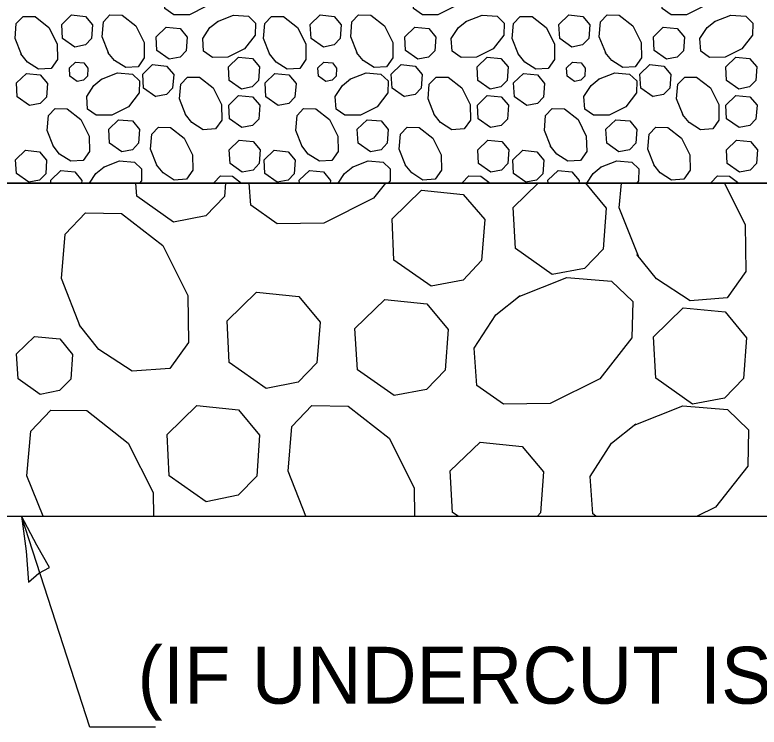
# Model space of a CAD drawing. Extents: x 0 to 2.83, y -0.06 to 1.83.
# Drawn here: x 1.5147 to 1.6987, y 0.7769 to 0.9531 of the extents above; entities that cross this region are included whole.
import ezdxf

# ---------------------------------------------------------------- set-up
doc = ezdxf.new("R2010")
doc.units = 0
for name, color, linetype in [('Default', 7, 'Continuous'), ('RD_Pr_Roadway_Notes', 7, 'Continuous'), ('STG_Traffic_Control', 7, 'Continuous')]:
    doc.layers.add(name, color=color, linetype=linetype)

# ---------------------------------------------------------------- blocks, each defined once
blk = doc.blocks.new('SHT_ARROW')
at = {"layer": 'STG_Traffic_Control'}
blk.add_lwpolyline([(-0.009998, 0.002092), (-0.009184, 0.00017), (-0.00887, -0.001672), (-0.005, -0.000866), (0, 0), (-0.005334, 0.00097)], close=True, dxfattribs=at)

msp = doc.modelspace()

# ---------------------------------------------------------------- linework, layer by layer
at = {"layer": 'Default'}
for p, q in [((1.42111, 0.91144), (2.59919, 0.91144)), ((1.42111, 0.82906), (2.59919, 0.82906)), ((1.42111, 0.82906), (2.59919, 0.82906))]:
    msp.add_line(p, q, dxfattribs=at)
for points in [[(2.46464, 1.25371), (2.47476, 1.22722), (2.50307, 1.22722), (2.50307, 0.97826), (2.59919, 0.97826), (2.59919, 0.91144), (2.10878, 0.91144), (2.10878, 0.964), (1.87636, 0.964), (1.87636, 0.91144), (1.42111, 0.91144), (1.42111, 0.97826), (1.51724, 0.97826), (1.51724, 1.22722), (1.54374, 1.22722), (1.55386, 1.25371)], [(1.87636, 0.91144), (1.42111, 0.91144), (1.42111, 0.91144), (1.87636, 0.91144)]]:
    msp.add_lwpolyline(points, close=True, dxfattribs=at)
for points in [[(1.55518, 0.96193), (1.55918, 0.96354), (1.56287, 0.96323), (1.56461, 0.96155), (1.56454, 0.95856), (1.56189, 0.95518), (1.55779, 0.95313), (1.55395, 0.95307), (1.55177, 0.95462), (1.55155, 0.95771), (1.55332, 0.96045), (1.55534, 0.96206)], [(1.61665, 0.96193), (1.62065, 0.96354), (1.62434, 0.96323), (1.62607, 0.96155), (1.62601, 0.95856), (1.62336, 0.95518), (1.61926, 0.95313), (1.61542, 0.95307), (1.61324, 0.95462), (1.61302, 0.95771), (1.61478, 0.96045), (1.6168, 0.96206)], [(1.67811, 0.96193), (1.68212, 0.96354), (1.68581, 0.96323), (1.68754, 0.96155), (1.68748, 0.95856), (1.68483, 0.95518), (1.68073, 0.95313), (1.67688, 0.95307), (1.67471, 0.95462), (1.67449, 0.95771), (1.67625, 0.96045), (1.67827, 0.96206)], [(1.51627, 0.94328), (1.51469, 0.94725), (1.515, 0.95094), (1.51667, 0.95267), (1.51963, 0.95264), (1.52304, 0.94996), (1.52509, 0.9459), (1.52516, 0.94202), (1.5236, 0.93984), (1.52051, 0.93965), (1.51778, 0.94142), (1.51616, 0.94343)], [(1.52945, 0.94512), (1.52642, 0.94726), (1.52623, 0.95067), (1.52869, 0.95306), (1.53212, 0.95271), (1.53386, 0.9506), (1.53363, 0.94723), (1.5321, 0.94565), (1.52945, 0.94512)], [(1.53779, 0.94365), (1.53622, 0.94765), (1.53653, 0.95134), (1.53817, 0.95307), (1.54117, 0.95301), (1.54454, 0.95036), (1.54659, 0.94626), (1.54665, 0.94242), (1.54511, 0.94024), (1.54205, 0.94002), (1.5393, 0.94178), (1.53767, 0.9438)], [(1.56472, 0.95143), (1.56873, 0.95304), (1.57241, 0.95273), (1.57415, 0.95105), (1.57409, 0.94806), (1.57144, 0.94468), (1.56734, 0.94264), (1.56349, 0.94257), (1.56131, 0.94412), (1.56109, 0.94721), (1.56286, 0.94995), (1.56488, 0.95156)], [(1.57773, 0.94328), (1.57616, 0.94725), (1.57647, 0.95094), (1.57813, 0.95267), (1.5811, 0.95264), (1.5845, 0.94996), (1.58656, 0.9459), (1.58663, 0.94202), (1.58507, 0.93984), (1.58198, 0.93965), (1.57925, 0.94142), (1.57763, 0.94343)], [(1.59092, 0.94512), (1.58789, 0.94726), (1.5877, 0.95067), (1.59016, 0.95306), (1.59358, 0.95271), (1.59533, 0.9506), (1.5951, 0.94723), (1.59356, 0.94565), (1.59092, 0.94512)], [(1.59926, 0.94365), (1.59768, 0.94765), (1.598, 0.95134), (1.59964, 0.95307), (1.60263, 0.95301), (1.60601, 0.95036), (1.60806, 0.94626), (1.60812, 0.94242), (1.60657, 0.94024), (1.60352, 0.94002), (1.60077, 0.94178), (1.59913, 0.9438)], [(1.62619, 0.95143), (1.63019, 0.95304), (1.63388, 0.95273), (1.63562, 0.95105), (1.63555, 0.94806), (1.6329, 0.94468), (1.62881, 0.94264), (1.62496, 0.94257), (1.62278, 0.94412), (1.62256, 0.94721), (1.62433, 0.94995), (1.62635, 0.95156)], [(1.6392, 0.94328), (1.63762, 0.94725), (1.63794, 0.95094), (1.6396, 0.95267), (1.64256, 0.95264), (1.64597, 0.94996), (1.64803, 0.9459), (1.64809, 0.94202), (1.64654, 0.93984), (1.64345, 0.93965), (1.64071, 0.94142), (1.63909, 0.94343)], [(1.65238, 0.94512), (1.64935, 0.94726), (1.64917, 0.95067), (1.65162, 0.95306), (1.65505, 0.95271), (1.6568, 0.9506), (1.65656, 0.94723), (1.65503, 0.94565), (1.65238, 0.94512)], [(1.66073, 0.94365), (1.65915, 0.94765), (1.65946, 0.95134), (1.6611, 0.95307), (1.6641, 0.95301), (1.66747, 0.95036), (1.66953, 0.94626), (1.66959, 0.94242), (1.66804, 0.94024), (1.66499, 0.94002), (1.66224, 0.94178), (1.6606, 0.9438)], [(1.68766, 0.95143), (1.69166, 0.95304), (1.69535, 0.95273), (1.69709, 0.95105), (1.69702, 0.94806), (1.69437, 0.94468), (1.69027, 0.94264), (1.68642, 0.94257), (1.68425, 0.94412), (1.68403, 0.94721), (1.6858, 0.94995), (1.68781, 0.95156)], [(1.55283, 0.9421), (1.54976, 0.94425), (1.54957, 0.94767), (1.55204, 0.95005), (1.5555, 0.94969), (1.55725, 0.94759), (1.55702, 0.9442), (1.55548, 0.94262), (1.55283, 0.9421)], [(1.6143, 0.9421), (1.61123, 0.94425), (1.61104, 0.94767), (1.6135, 0.95005), (1.61697, 0.94969), (1.61872, 0.94759), (1.61849, 0.9442), (1.61695, 0.94262), (1.6143, 0.9421)], [(1.67577, 0.9421), (1.6727, 0.94425), (1.67251, 0.94767), (1.67497, 0.95005), (1.67844, 0.94969), (1.68018, 0.94759), (1.67995, 0.9442), (1.67842, 0.94262), (1.67577, 0.9421)], [(1.57069, 0.93471), (1.56767, 0.93686), (1.56748, 0.94026), (1.56993, 0.94262), (1.57337, 0.94228), (1.57514, 0.9402), (1.57488, 0.93682), (1.57334, 0.93525), (1.57069, 0.93471)], [(1.63216, 0.93471), (1.62913, 0.93686), (1.62894, 0.94026), (1.6314, 0.94262), (1.63484, 0.94228), (1.63661, 0.9402), (1.63635, 0.93682), (1.63481, 0.93525), (1.63216, 0.93471)], [(1.69362, 0.93471), (1.6906, 0.93686), (1.69041, 0.94026), (1.69287, 0.94262), (1.69631, 0.94228), (1.69807, 0.9402), (1.69782, 0.93682), (1.69627, 0.93525), (1.69362, 0.93471)], [(1.53008, 0.93661), (1.52825, 0.93791), (1.52812, 0.93995), (1.52962, 0.94137), (1.53169, 0.94119), (1.53273, 0.93989), (1.5326, 0.93788), (1.53165, 0.93693), (1.53008, 0.93661)], [(1.5495, 0.93282), (1.54644, 0.93496), (1.54625, 0.9384), (1.54871, 0.94077), (1.55215, 0.94042), (1.55392, 0.9383), (1.55366, 0.93493), (1.55212, 0.93335), (1.5495, 0.93285)], [(1.59154, 0.93661), (1.58972, 0.93791), (1.58959, 0.93995), (1.59108, 0.94137), (1.59316, 0.94119), (1.59419, 0.93989), (1.59407, 0.93788), (1.59312, 0.93693), (1.59154, 0.93661)], [(1.61097, 0.93282), (1.60791, 0.93496), (1.60772, 0.9384), (1.61018, 0.94077), (1.61362, 0.94042), (1.61538, 0.9383), (1.61513, 0.93493), (1.61359, 0.93335), (1.61097, 0.93285)], [(1.65301, 0.93661), (1.65118, 0.93791), (1.65106, 0.93995), (1.65255, 0.94137), (1.65463, 0.94119), (1.65566, 0.93989), (1.65554, 0.93788), (1.65459, 0.93693), (1.65301, 0.93661)], [(1.67243, 0.93282), (1.66938, 0.93496), (1.66919, 0.9384), (1.67165, 0.94077), (1.67508, 0.94042), (1.67685, 0.9383), (1.6766, 0.93493), (1.67505, 0.93335), (1.67243, 0.93285)], [(1.51825, 0.93068), (1.51522, 0.93279), (1.51504, 0.93623), (1.5175, 0.93859), (1.52093, 0.93824), (1.5227, 0.93613), (1.52245, 0.93276), (1.5209, 0.93118), (1.51825, 0.93068)], [(1.53604, 0.93714), (1.54004, 0.93871), (1.5437, 0.9384), (1.54547, 0.93673), (1.5454, 0.93376), (1.54275, 0.93036), (1.53865, 0.92831), (1.53478, 0.92825), (1.5326, 0.92979), (1.53241, 0.93285), (1.53418, 0.93563), (1.53619, 0.93723)], [(1.57972, 0.93068), (1.57669, 0.93279), (1.5765, 0.93623), (1.57896, 0.93859), (1.5824, 0.93824), (1.58417, 0.93613), (1.58391, 0.93276), (1.58237, 0.93118), (1.57972, 0.93068)], [(1.5975, 0.93714), (1.60151, 0.93871), (1.60517, 0.9384), (1.60693, 0.93673), (1.60687, 0.93376), (1.60422, 0.93036), (1.60012, 0.92831), (1.59624, 0.92825), (1.59407, 0.92979), (1.59388, 0.93285), (1.59565, 0.93563), (1.59766, 0.93723)], [(1.64119, 0.93068), (1.63816, 0.93279), (1.63797, 0.93623), (1.64043, 0.93859), (1.64387, 0.93824), (1.64563, 0.93613), (1.64538, 0.93276), (1.64384, 0.93118), (1.64119, 0.93068)], [(1.65897, 0.93714), (1.66298, 0.93871), (1.66664, 0.9384), (1.6684, 0.93673), (1.66834, 0.93376), (1.66569, 0.93036), (1.66159, 0.92831), (1.65771, 0.92825), (1.65554, 0.92979), (1.65535, 0.93285), (1.65711, 0.93563), (1.65913, 0.93723)], [(1.55691, 0.92828), (1.55534, 0.93228), (1.55565, 0.93594), (1.55732, 0.93771), (1.56029, 0.93764), (1.56369, 0.93499), (1.56574, 0.9309), (1.5658, 0.92702), (1.56426, 0.92487), (1.5612, 0.92465), (1.55842, 0.92642), (1.55682, 0.92844)], [(1.61838, 0.92828), (1.6168, 0.93228), (1.61712, 0.93594), (1.61879, 0.93771), (1.62175, 0.93764), (1.62516, 0.93499), (1.62721, 0.9309), (1.62727, 0.92702), (1.62573, 0.92487), (1.62267, 0.92465), (1.61989, 0.92642), (1.61828, 0.92844)], [(1.67985, 0.92828), (1.67827, 0.93228), (1.67858, 0.93594), (1.68026, 0.93771), (1.68322, 0.93764), (1.68663, 0.93499), (1.68867, 0.9309), (1.68874, 0.92702), (1.68719, 0.92487), (1.68413, 0.92465), (1.68136, 0.92642), (1.67975, 0.92844)], [(1.57075, 0.92522), (1.56769, 0.92736), (1.56754, 0.93077), (1.56997, 0.93313), (1.57343, 0.93279), (1.5752, 0.93071), (1.57495, 0.9273), (1.5734, 0.92572), (1.57075, 0.92522)], [(1.63222, 0.92522), (1.62916, 0.92736), (1.629, 0.93077), (1.63143, 0.93313), (1.6349, 0.93279), (1.63667, 0.93071), (1.63642, 0.9273), (1.63487, 0.92572), (1.63222, 0.92522)], [(1.69369, 0.92522), (1.69063, 0.92736), (1.69047, 0.93077), (1.6929, 0.93313), (1.69637, 0.93279), (1.69814, 0.93071), (1.69788, 0.9273), (1.69634, 0.92572), (1.69369, 0.92522)], [(1.5242, 0.92049), (1.52263, 0.92449), (1.52294, 0.92815), (1.52458, 0.92992), (1.52758, 0.92986), (1.53095, 0.92721), (1.533, 0.92311), (1.53309, 0.91926), (1.53155, 0.91708), (1.52846, 0.91686), (1.52572, 0.91863), (1.52411, 0.92065)], [(1.58567, 0.92049), (1.58409, 0.92449), (1.58441, 0.92815), (1.58605, 0.92992), (1.58904, 0.92986), (1.59242, 0.92721), (1.59447, 0.92311), (1.59456, 0.91926), (1.59302, 0.91708), (1.58993, 0.91686), (1.58718, 0.91863), (1.58557, 0.92065)], [(1.64714, 0.92049), (1.64556, 0.92449), (1.64587, 0.92815), (1.64752, 0.92992), (1.65051, 0.92986), (1.65389, 0.92721), (1.65593, 0.92311), (1.65603, 0.91926), (1.65448, 0.91708), (1.65139, 0.91686), (1.64865, 0.91863), (1.64704, 0.92065)], [(1.54107, 0.91923), (1.53805, 0.92137), (1.53786, 0.92478), (1.54031, 0.92714), (1.54375, 0.92683), (1.54549, 0.92472), (1.54526, 0.92134), (1.54372, 0.91973), (1.54107, 0.91923)], [(1.60254, 0.91923), (1.59951, 0.92137), (1.59932, 0.92478), (1.60178, 0.92714), (1.60522, 0.92683), (1.60695, 0.92472), (1.60673, 0.92134), (1.60519, 0.91973), (1.60254, 0.91923)], [(1.664, 0.91923), (1.66098, 0.92137), (1.66079, 0.92478), (1.66325, 0.92714), (1.66669, 0.92683), (1.66842, 0.92472), (1.6682, 0.92134), (1.66665, 0.91973), (1.664, 0.91923)], [(1.54979, 0.91586), (1.54821, 0.91986), (1.54852, 0.92355), (1.55016, 0.92528), (1.55316, 0.92522), (1.55653, 0.92257), (1.55858, 0.91847), (1.55865, 0.91463), (1.5571, 0.91245), (1.55404, 0.91223), (1.5513, 0.91399), (1.54966, 0.91601)], [(1.61125, 0.91586), (1.60968, 0.91986), (1.60999, 0.92355), (1.61163, 0.92528), (1.61463, 0.92522), (1.618, 0.92257), (1.62005, 0.91847), (1.62011, 0.91463), (1.61857, 0.91245), (1.61551, 0.91223), (1.61277, 0.91399), (1.61112, 0.91601)], [(1.67272, 0.91586), (1.67114, 0.91986), (1.67146, 0.92355), (1.6731, 0.92528), (1.67609, 0.92522), (1.67947, 0.92257), (1.68152, 0.91847), (1.68158, 0.91463), (1.68004, 0.91245), (1.67698, 0.91223), (1.67423, 0.91399), (1.67259, 0.91601)], [(1.57088, 0.91418), (1.56785, 0.91633), (1.56763, 0.91973), (1.57012, 0.9221), (1.57356, 0.92175), (1.57529, 0.91967), (1.57507, 0.91629), (1.57353, 0.91469), (1.57088, 0.91418)], [(1.63235, 0.91418), (1.62932, 0.91633), (1.6291, 0.91973), (1.63159, 0.9221), (1.63503, 0.92175), (1.63676, 0.91967), (1.63654, 0.91629), (1.635, 0.91469), (1.63235, 0.91418)], [(1.69381, 0.91418), (1.69079, 0.91633), (1.69057, 0.91973), (1.69306, 0.9221), (1.6965, 0.92175), (1.69823, 0.91967), (1.69801, 0.91629), (1.69646, 0.91469), (1.69381, 0.91418)], [(1.51807, 0.91166), (1.51502, 0.91381), (1.51483, 0.91721), (1.51729, 0.91958), (1.52076, 0.91923), (1.52249, 0.91712), (1.52227, 0.91377), (1.52072, 0.91216), (1.51807, 0.91166)], [(1.57954, 0.91166), (1.57648, 0.91381), (1.57629, 0.91721), (1.57875, 0.91958), (1.58222, 0.91923), (1.58396, 0.91712), (1.58373, 0.91377), (1.58219, 0.91216), (1.57954, 0.91166)], [(1.64101, 0.91166), (1.63795, 0.91381), (1.63776, 0.91721), (1.64022, 0.91958), (1.64369, 0.91923), (1.64542, 0.91712), (1.6452, 0.91377), (1.64366, 0.91216), (1.64101, 0.91166)], [(1.53654, 0.91538), (1.54054, 0.91696), (1.54424, 0.91664), (1.54597, 0.915), (1.54594, 0.91201), (1.54549, 0.91144)], [(1.59801, 0.91538), (1.60201, 0.91696), (1.6057, 0.91664), (1.60744, 0.915), (1.6074, 0.91201), (1.60696, 0.91144)], [(1.65948, 0.91538), (1.66348, 0.91696), (1.66717, 0.91664), (1.6689, 0.915), (1.66887, 0.91201), (1.66842, 0.91144)], [(1.52357, 0.91144), (1.52352, 0.91223), (1.52601, 0.91456), (1.52945, 0.91422), (1.53121, 0.91213), (1.53116, 0.91144)], [(1.53312, 0.91144), (1.53468, 0.91387), (1.5367, 0.91551)], [(1.58504, 0.91144), (1.58498, 0.91223), (1.58748, 0.91456), (1.59092, 0.91422), (1.59268, 0.91213), (1.59263, 0.91144)], [(1.59459, 0.91144), (1.59615, 0.91387), (1.59817, 0.91551)], [(1.6465, 0.91144), (1.64645, 0.91223), (1.64894, 0.91456), (1.65238, 0.91422), (1.65415, 0.91213), (1.6541, 0.91144)], [(1.65606, 0.91144), (1.65762, 0.91387), (1.65963, 0.91551)], [(1.56381, 0.91144), (1.56382, 0.9115), (1.56546, 0.91324), (1.56842, 0.91321), (1.57069, 0.91144)], [(1.62528, 0.91144), (1.62528, 0.9115), (1.62693, 0.91324), (1.62989, 0.91321), (1.63215, 0.91144)], [(1.68675, 0.91144), (1.68675, 0.9115), (1.68839, 0.91324), (1.69136, 0.91321), (1.69362, 0.91144)], [(1.55388, 0.90177), (1.5448, 0.9082), (1.54459, 0.91144)], [(1.56671, 0.91144), (1.56646, 0.90811), (1.56183, 0.90338), (1.55388, 0.90177)], [(1.6063, 0.91144), (1.60336, 0.90773), (1.59105, 0.90158), (1.57952, 0.9014), (1.57299, 0.90603), (1.5726, 0.91144)], [(1.64753, 0.88882), (1.63845, 0.89525), (1.63789, 0.90547), (1.64402, 0.91144)], [(1.65571, 0.91144), (1.66087, 0.90527), (1.66011, 0.89515), (1.65548, 0.89033), (1.64753, 0.88882)], [(1.66882, 0.89335), (1.66409, 0.90537), (1.66461, 0.91144)], [(1.69009, 0.91144), (1.69521, 0.90111), (1.6954, 0.88958), (1.69077, 0.88305), (1.68159, 0.88238), (1.67326, 0.88778), (1.66844, 0.89382)], [(1.61755, 0.88598), (1.60837, 0.89241), (1.6079, 0.90263), (1.61518, 0.90972), (1.6255, 0.90868), (1.63088, 0.90244), (1.63003, 0.89231), (1.6255, 0.88749), (1.61755, 0.88598)], [(1.5309, 0.87586), (1.52617, 0.88786), (1.52711, 0.89884), (1.53213, 0.90414), (1.54102, 0.90395), (1.55123, 0.89601), (1.55738, 0.8837), (1.55757, 0.87207), (1.55294, 0.86564), (1.54366, 0.86498), (1.53543, 0.87027), (1.53061, 0.87633)], [(1.63912, 0.88333), (1.65112, 0.88815), (1.6622, 0.88721), (1.6674, 0.88219), (1.66721, 0.8732), (1.65927, 0.86308), (1.64696, 0.85693), (1.63543, 0.85675), (1.6289, 0.86138), (1.62824, 0.87065), (1.63353, 0.87889), (1.63959, 0.8837)], [(1.57678, 0.86062), (1.5676, 0.86705), (1.56713, 0.87737), (1.5744, 0.88446), (1.58482, 0.88342), (1.59011, 0.87709), (1.58935, 0.86697), (1.58472, 0.86224), (1.57678, 0.86062)], [(1.60846, 0.85892), (1.59938, 0.86526), (1.59872, 0.87547), (1.6061, 0.88266), (1.61651, 0.88163), (1.62181, 0.87529), (1.62105, 0.86517), (1.61641, 0.86044), (1.60846, 0.85892)], [(1.68219, 0.85678), (1.67311, 0.86321), (1.67254, 0.87343), (1.67991, 0.88062), (1.69023, 0.87958), (1.69553, 0.87323), (1.69477, 0.86311), (1.69013, 0.85829), (1.68219, 0.85678)], [(1.52093, 0.85921), (1.51544, 0.86308), (1.51507, 0.86923), (1.51954, 0.87349), (1.52578, 0.87293), (1.52888, 0.86904), (1.52849, 0.86299), (1.52566, 0.86015), (1.52093, 0.85921)], [(1.56193, 0.83262), (1.55284, 0.83905), (1.55228, 0.84927), (1.55965, 0.85646), (1.56993, 0.85541), (1.57516, 0.84908), (1.57447, 0.83895), (1.56987, 0.83423), (1.56193, 0.83262)], [(1.58663, 0.82906), (1.58223, 0.84021), (1.58317, 0.85129), (1.58809, 0.85649), (1.59708, 0.8563), (1.6072, 0.84836), (1.61336, 0.83605), (1.61347, 0.82906)], [(1.66774, 0.85157), (1.67976, 0.85639), (1.69082, 0.85545), (1.69603, 0.85043), (1.69584, 0.84144), (1.68789, 0.83132), (1.68336, 0.82906)], [(1.52161, 0.82906), (1.51765, 0.83902), (1.51859, 0.85009), (1.52358, 0.85529), (1.53247, 0.8552), (1.54269, 0.84715), (1.54886, 0.83496), (1.54896, 0.82906)], [(1.65832, 0.82906), (1.65753, 0.82962), (1.65686, 0.8389), (1.66217, 0.84713), (1.66822, 0.85195)], [(1.62423, 0.82906), (1.62287, 0.83001), (1.62231, 0.84028), (1.62969, 0.8474), (1.64009, 0.84634), (1.64533, 0.84003), (1.64464, 0.82987), (1.64384, 0.82906)]]:
    msp.add_lwpolyline(points, dxfattribs=at)
at = {"layer": 'RD_Pr_Roadway_Notes'}
for p, q in [((1.5332, 0.77689), (1.51631, 0.82906)), ((1.54943, 0.77689), (1.5332, 0.77689))]:
    msp.add_line(p, q, dxfattribs=at)

# ---------------------------------------------------------------- block references
at = {"layer": 'RD_Pr_Roadway_Notes', "xscale": 1.6021256085728262, "yscale": 1.602125608572826, "rotation": 107.93947513693665}
msp.add_blockref('SHT_ARROW', (1.51631, 0.82906), dxfattribs=at)

# ---------------------------------------------------------------- texts
at = {"layer": 'RD_Pr_Roadway_Notes'}
msp.add_text('(IF UNDERCUT IS REQUIRED)', height=0.014074, dxfattribs=at).set_placement((1.54497, 0.78269))

doc.saveas('drawing.dxf')
